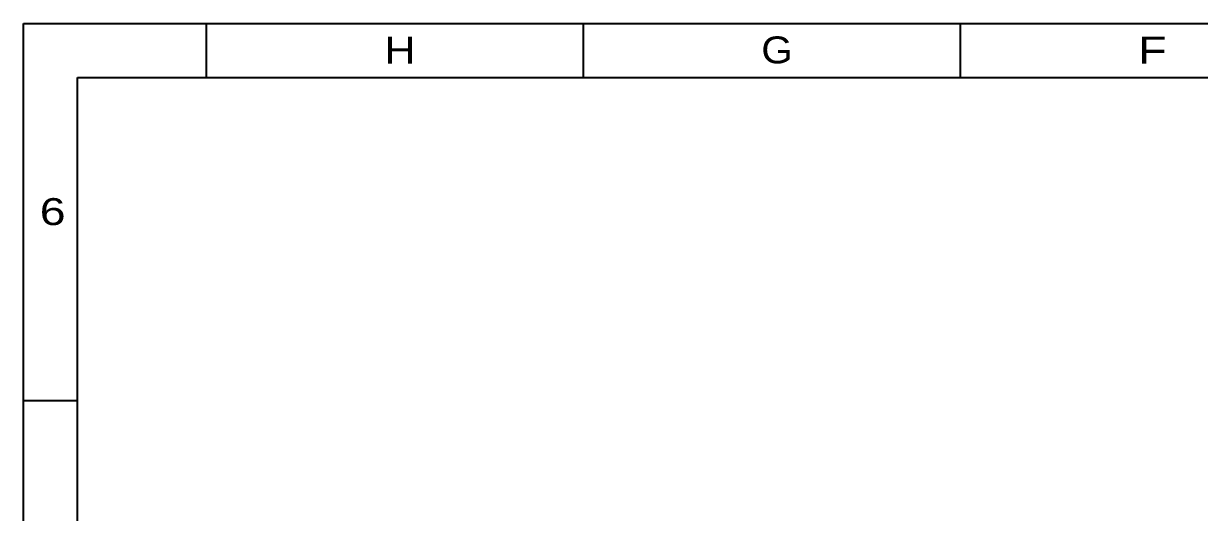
# Model space of a CAD drawing. Header units: inches. Extents: x 0 to 800, y 356 to 444.
# Drawn here: x 0 to 45.84, y 425.02 to 444.08 of the extents above; entities that cross this region are included whole.
import ezdxf

# ---------------------------------------------------------------- set-up
doc = ezdxf.new("R2010")
doc.units = ezdxf.units.IN
doc.header["$MEASUREMENT"] = 0

# ---------------------------------------------------------------- blocks, each defined once
blk = doc.blocks.new('block 4112')
at = {"color": 7, "lineweight": 25, "true_color": 0xffffff}
blk.add_lwpolyline([(0, 444.082), (124.688, 444.082)], dxfattribs=at)
blk = doc.blocks.new('block 4113')
at = {"color": 7, "lineweight": 25, "true_color": 0xffffff}
blk.add_lwpolyline([(2.099, 441.982), (122.589, 441.982)], dxfattribs=at)
blk = doc.blocks.new('block 4117')
at = {"color": 7, "lineweight": 25, "true_color": 0xffffff}
blk.add_lwpolyline([(0, 429.388), (2.099, 429.388)], dxfattribs=at)
blk = doc.blocks.new('block 4132')
at = {"color": 7, "lineweight": 25, "true_color": 0xffffff}
blk.add_lwpolyline([(36.525, 441.982), (36.525, 444.082)], dxfattribs=at)
blk = doc.blocks.new('block 4135')
at = {"color": 7, "lineweight": 25, "true_color": 0xffffff}
blk.add_lwpolyline([(21.831, 441.982), (21.831, 444.082)], dxfattribs=at)
blk = doc.blocks.new('block 4138')
at = {"color": 7, "lineweight": 25, "true_color": 0xffffff}
blk.add_lwpolyline([(7.137, 441.982), (7.137, 444.082)], dxfattribs=at)
blk = doc.blocks.new('block 4140')
at = {"color": 7, "lineweight": 25, "true_color": 0xffffff}
blk.add_lwpolyline([(2.099, 358.018), (2.099, 441.982)], dxfattribs=at)
blk = doc.blocks.new('block 4141')
at = {"color": 7, "lineweight": 25, "true_color": 0xffffff}
blk.add_lwpolyline([(0, 355.918), (0, 444.082)], dxfattribs=at)
blk = doc.blocks.new('block 4142')
at = {"color": 2, "true_color": 0xffff00, "insert": (0.632, 436.21), "char_height": 1.04956, "attachment_point": 7}
blk.add_mtext('\\fAdobe Song Std L|b0|i0|c0|p34;\\W1.29231;6', dxfattribs=at)
blk = doc.blocks.new('block 4148')
at = {"color": 2, "true_color": 0xffff00, "insert": (14.067, 442.513), "char_height": 1.04956, "attachment_point": 7}
blk.add_mtext('\\fAdobe Song Std L|b0|i0|c0|p34;\\W1.2;H', dxfattribs=at)
blk = doc.blocks.new('block 4149')
at = {"color": 2, "true_color": 0xffff00, "insert": (28.761, 442.513), "char_height": 1.04956, "attachment_point": 7}
blk.add_mtext('\\fAdobe Song Std L|b0|i0|c0|p34;\\W1.12;G', dxfattribs=at)
blk = doc.blocks.new('block 4150')
at = {"color": 2, "true_color": 0xffff00, "insert": (43.455, 442.513), "char_height": 1.04956, "attachment_point": 7}
blk.add_mtext('\\fAdobe Song Std L|b0|i0|c0|p34;\\W1.29231;F', dxfattribs=at)
blk = doc.blocks.new('block 4107')
for name in ['block 4112', 'block 4141', 'block 4138', 'block 4135', 'block 4132', 'block 4148', 'block 4149', 'block 4150', 'block 4113', 'block 4140', 'block 4142', 'block 4117']:
    blk.add_blockref(name, (0, 0))

msp = doc.modelspace()

# ---------------------------------------------------------------- block references
msp.add_blockref('block 4107', (0, 0))

doc.saveas('drawing.dxf')
